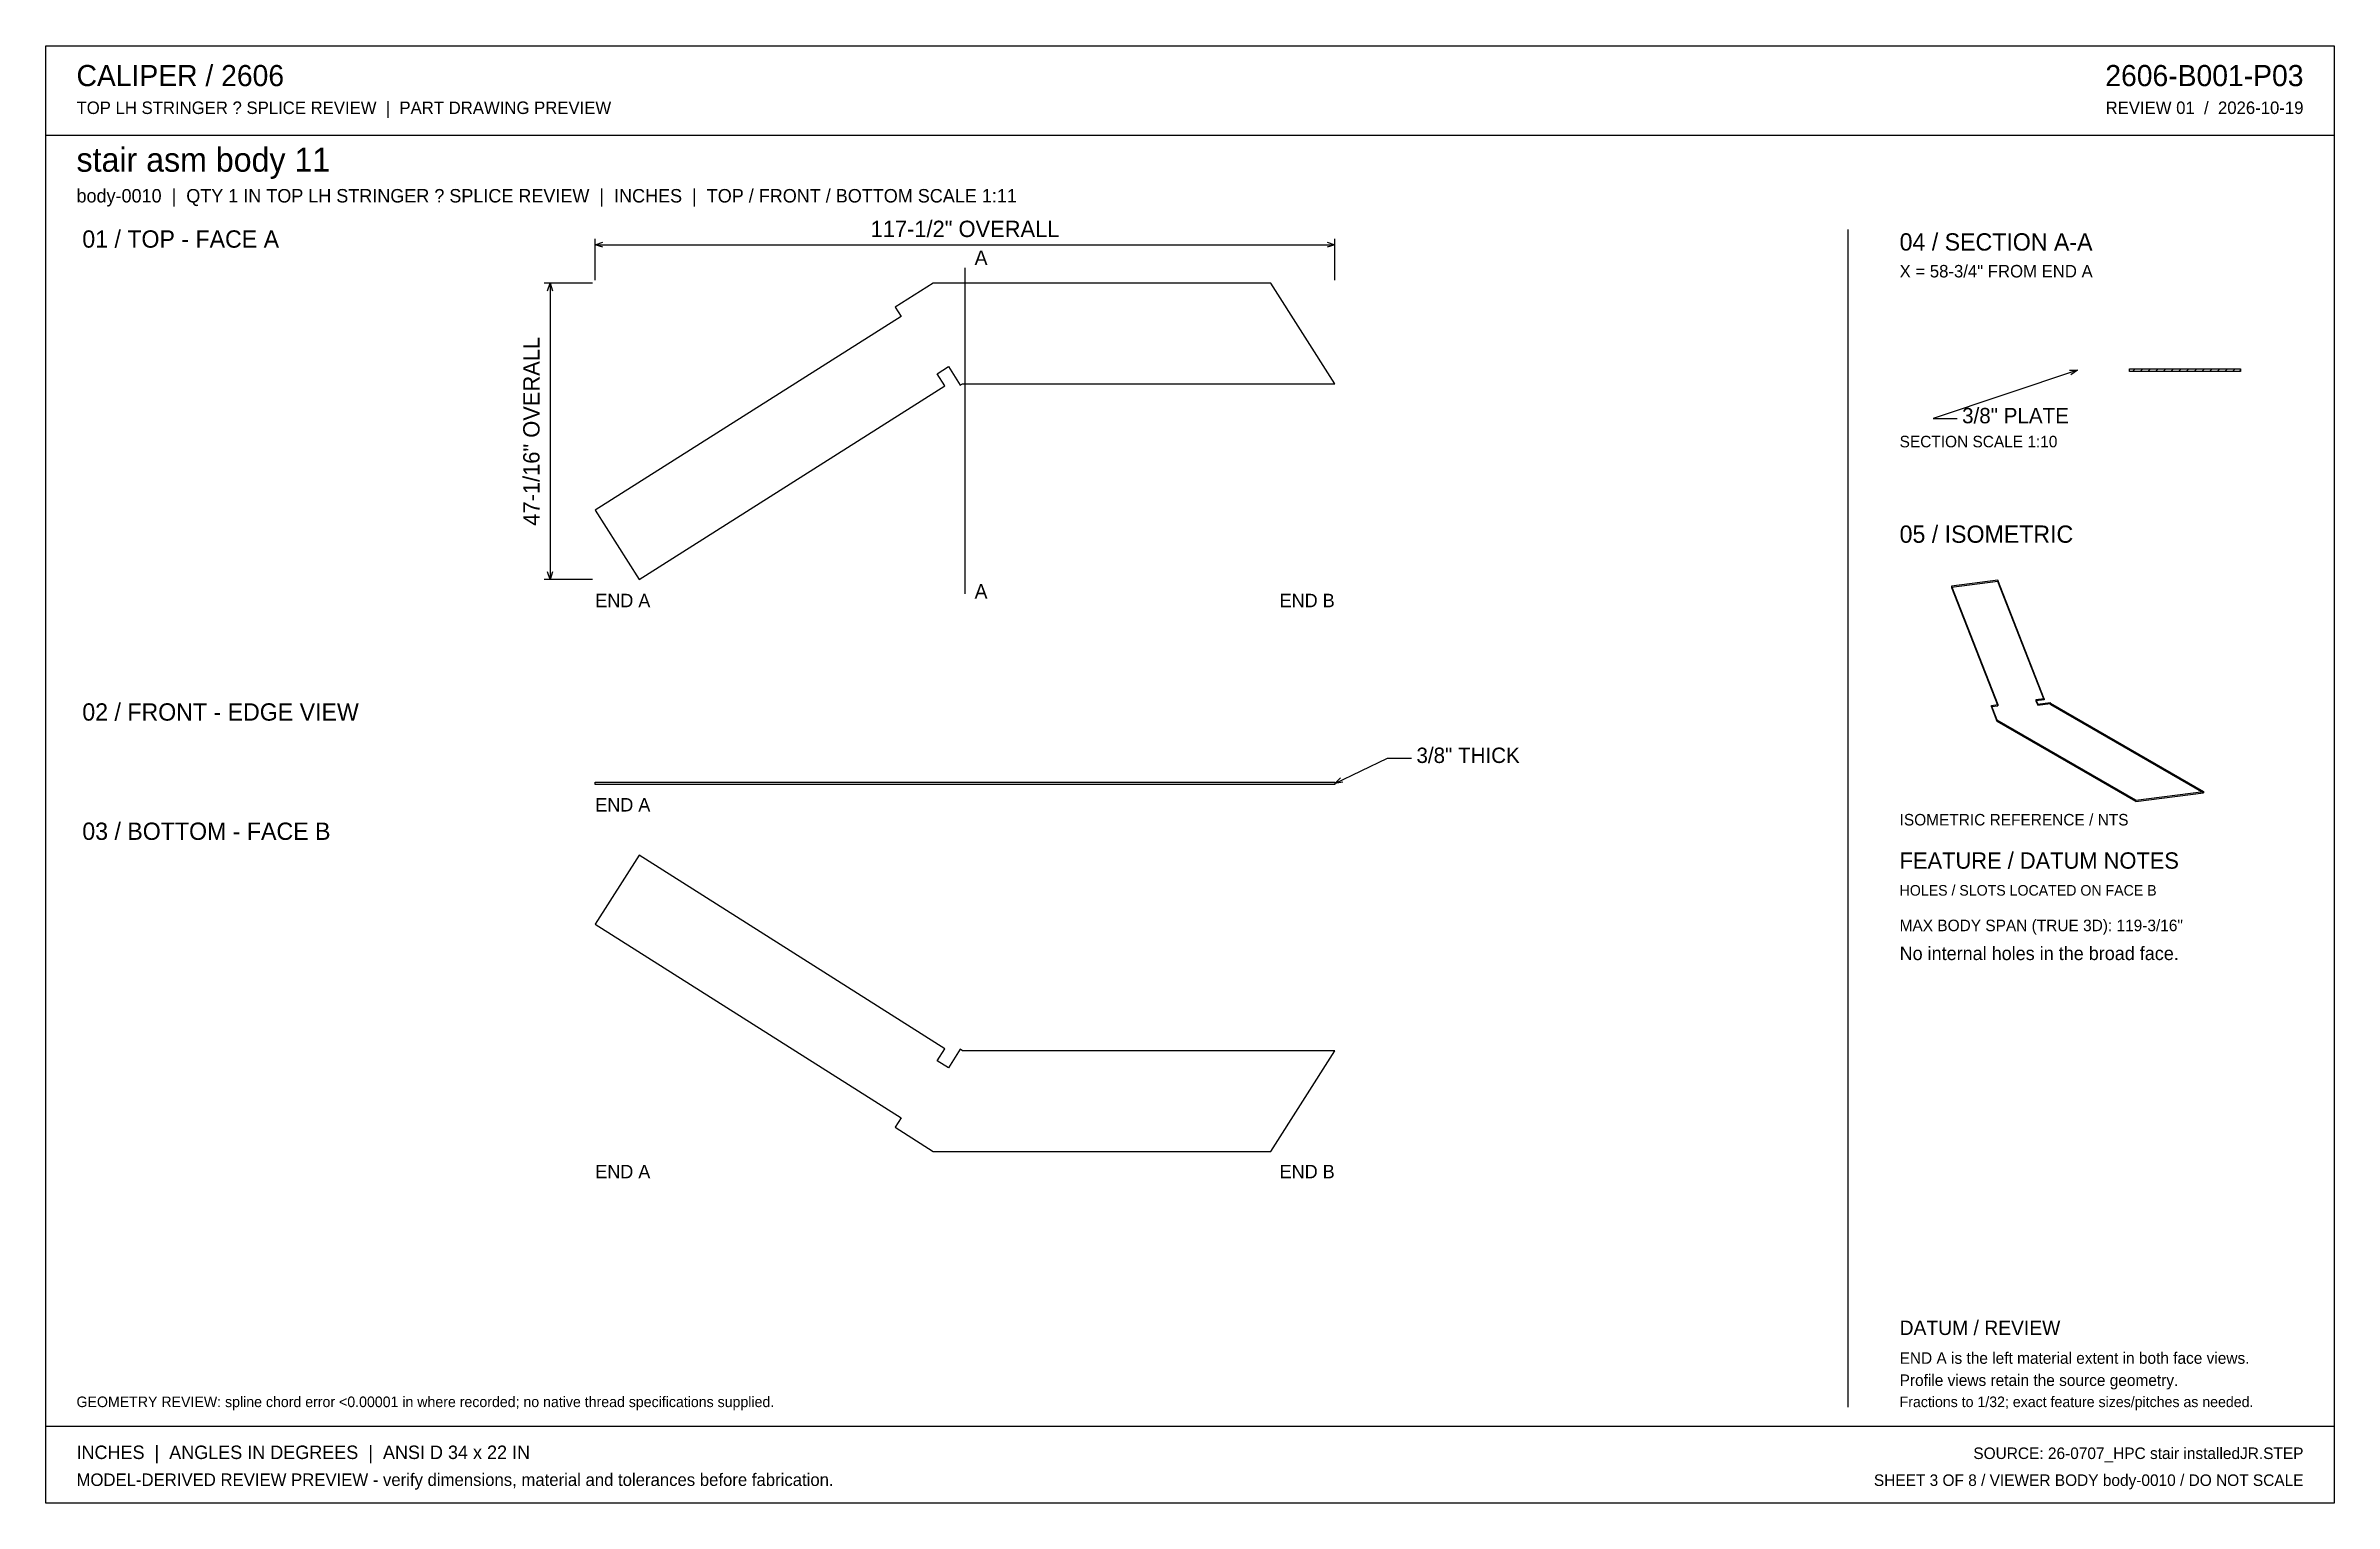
# Model space of a CAD drawing. Header units: inches. Extents: x 5 to 369, y 5 to 237.
import ezdxf
from ezdxf.enums import TextEntityAlignment as Align

# ---------------------------------------------------------------- set-up
doc = ezdxf.new("R2010")
doc.units = ezdxf.units.IN
doc.header["$MEASUREMENT"] = 0

msp = doc.modelspace()

# ---------------------------------------------------------------- linework, layer by layer
at = {"layer": 'ANNOTATION'}
for p, q in [((92.51, 199.53), (92.51, 206.1)), ((92.51, 205.18), (93.73, 205.57)), ((92.51, 205.18), (209.99, 205.18)), ((93.73, 204.8), (92.51, 205.18)), ((208.77, 205.57), (209.99, 205.18)), ((209.99, 205.18), (208.77, 204.8)), ((209.99, 199.53), (209.99, 206.1)), ((151.25, 201.52), (151.25, 149.72)), ((92.05, 199.07), (84.41, 199.07)), ((84.94, 197.85), (85.33, 199.07)), ((85.33, 199.07), (85.33, 152.01)), ((85.33, 199.07), (85.71, 197.85)), ((328.01, 185.27), (305.1, 177.57)), ((326.73, 185.24), (328.01, 185.27)), ((328.01, 185.27), (326.98, 184.51)), ((305.1, 177.57), (308.92, 177.57)), ((85.33, 152.01), (84.94, 153.23)), ((85.71, 153.23), (85.33, 152.01)), ((92.05, 152.01), (84.41, 152.01)), ((209.99, 119.59), (218.4, 123.6)), ((209.99, 119.59), (210.93, 120.46)), ((218.4, 123.6), (222.22, 123.6)), ((211.26, 119.77), (209.99, 119.59))]:
    msp.add_line(p, q, dxfattribs=at)
at = {"layer": 'OUTLINE'}
for p, q in [((5.19, 236.81), (368.81, 236.81)), ((5.19, 5.19), (5.19, 236.81)), ((368.81, 236.81), (368.81, 5.19)), ((5.19, 222.6), (368.81, 222.6)), ((291.5, 207.63), (291.5, 20.47)), ((146.21, 199.07), (140.15, 195.24)), ((199.86, 199.07), (146.21, 199.07)), ((209.99, 183.07), (199.86, 199.07)), ((141.09, 193.76), (92.51, 162.99)), ((140.15, 195.24), (141.09, 193.76)), ((146.84, 184.67), (148.63, 185.81)), ((148.63, 185.81), (150.5, 182.85)), ((336.3, 185.47), (353.9, 185.47)), ((336.3, 185.06), (336.3, 185.47)), ((336.76, 185.06), (337.17, 185.47)), ((337.98, 185.06), (338.39, 185.47)), ((339.2, 185.06), (339.61, 185.47)), ((340.42, 185.06), (340.84, 185.47)), ((341.65, 185.06), (342.06, 185.47)), ((342.87, 185.06), (343.28, 185.47)), ((344.09, 185.06), (344.5, 185.47)), ((345.31, 185.06), (345.72, 185.47)), ((346.53, 185.06), (346.95, 185.47)), ((347.76, 185.06), (348.17, 185.47)), ((348.98, 185.06), (349.39, 185.47)), ((350.2, 185.06), (350.61, 185.47)), ((351.42, 185.06), (351.84, 185.47)), ((352.65, 185.06), (353.06, 185.47)), ((353.87, 185.06), (353.9, 185.47)), ((353.9, 185.47), (353.9, 185.06)), ((99.46, 152.01), (148.04, 182.77)), ((148.04, 182.77), (146.84, 184.67)), ((150.5, 182.85), (150.85, 183.07)), ((150.85, 183.07), (209.99, 183.07)), ((353.9, 185.06), (336.3, 185.06)), ((92.51, 162.99), (99.46, 152.01)), ((315.38, 151.86), (308.01, 150.91)), ((315.38, 151.68), (308.01, 150.73)), ((308.01, 150.91), (308.01, 150.73)), ((308.01, 150.91), (315.33, 132.1)), ((308.01, 150.73), (315.33, 131.92)), ((322.7, 133.05), (315.38, 151.86)), ((315.38, 151.86), (315.38, 151.68)), ((322.7, 132.87), (315.38, 151.68)), ((314.34, 131.97), (315.33, 132.1)), ((315.25, 129.62), (314.34, 131.97)), ((314.34, 131.79), (314.34, 131.97)), ((314.34, 131.79), (315.33, 131.92)), ((315.25, 129.44), (314.34, 131.79)), ((315.33, 132.1), (315.33, 131.92)), ((322.7, 133.05), (321.42, 132.88)), ((321.42, 132.88), (321.69, 132.19)), ((321.42, 132.88), (321.42, 132.71)), ((322.7, 132.87), (321.42, 132.71)), ((321.42, 132.71), (321.69, 132.01)), ((321.69, 132.19), (323.67, 132.45)), ((321.69, 132.01), (323.67, 132.27)), ((321.69, 132.19), (321.69, 132.01)), ((322.7, 133.05), (322.7, 132.87)), ((323.67, 132.45), (323.67, 132.27)), ((323.67, 132.45), (323.73, 132.31)), ((323.67, 132.27), (323.73, 132.14)), ((323.73, 132.31), (348.01, 118.29)), ((323.73, 132.14), (323.73, 132.31)), ((323.73, 132.14), (348.01, 118.11)), ((337.28, 116.9), (315.25, 129.62)), ((315.25, 129.44), (315.25, 129.62)), ((337.28, 116.72), (315.25, 129.44)), ((92.51, 119.78), (209.99, 119.78)), ((92.51, 119.4), (92.51, 119.78)), ((209.99, 119.4), (92.51, 119.4)), ((209.99, 119.78), (209.99, 119.4)), ((337.28, 116.9), (348.01, 118.29)), ((337.28, 116.72), (348.01, 118.11)), ((337.28, 116.72), (337.28, 116.9)), ((348.01, 118.29), (348.01, 118.11)), ((99.46, 108.17), (92.51, 97.19)), ((148.04, 77.41), (99.46, 108.17)), ((92.51, 97.19), (141.09, 66.42)), ((146.84, 75.51), (148.04, 77.41)), ((150.5, 77.33), (148.63, 74.37)), ((150.85, 77.11), (150.5, 77.33)), ((209.99, 77.11), (150.85, 77.11)), ((199.86, 61.11), (209.99, 77.11)), ((148.63, 74.37), (146.84, 75.51)), ((141.09, 66.42), (140.15, 64.95)), ((140.15, 64.95), (146.21, 61.11)), ((146.21, 61.11), (199.86, 61.11)), ((5.19, 17.42), (368.81, 17.42)), ((368.81, 5.19), (5.19, 5.19))]:
    msp.add_line(p, q, dxfattribs=at)

# ---------------------------------------------------------------- texts
at = {"layer": 'ANNOTATION'}
for s, height, p in [('CALIPER / 2606', 3.3611, (10.08, 230.39)), ('TOP LH STRINGER ? SPLICE REVIEW  |  PART DRAWING PREVIEW', 1.9861, (10.08, 225.96)), ('stair asm body 11', 3.8194, (10.08, 216.79)), ('body-0010  |  QTY 1 IN TOP LH STRINGER ? SPLICE REVIEW  |  INCHES  |  TOP / FRONT / BOTTOM SCALE 1:11', 2.13889, (10.08, 211.9)), ('01 / TOP - FACE A', 2.75, (11, 204.72)), ('A', 2.29, (152.78, 201.98)), ('04 / SECTION A-A', 2.75, (299.75, 204.26)), ('X = 58-3/4" FROM END A', 1.9861, (299.75, 199.99)), ('3/8" PLATE', 2.444, (309.68, 176.81)), ('SECTION SCALE 1:10', 1.8333, (299.75, 172.99)), ('05 / ISOMETRIC', 2.75, (299.75, 157.82)), ('END A', 2.139, (92.51, 147.58)), ('A', 2.29, (152.78, 148.96)), ('02 / FRONT - EDGE VIEW', 2.75, (11, 129.56)), ('3/8" THICK', 2.444, (222.98, 122.83)), ('END A', 2.139, (92.51, 115.12)), ('03 / BOTTOM - FACE B', 2.75, (11, 110.61)), ('ISOMETRIC REFERENCE / NTS', 1.8333, (299.75, 112.9)), ('FEATURE / DATUM NOTES', 2.5972, (299.75, 106.03)), ('HOLES / SLOTS LOCATED ON FACE B', 1.6806, (299.75, 101.75)), ('MAX BODY SPAN (TRUE 3D): 119-3/16"', 1.8333, (299.75, 96.1)), ('No internal holes in the broad face.', 2.1389, (299.75, 91.51)), ('END A', 2.139, (92.51, 56.83)), ('DATUM / REVIEW', 2.2917, (299.75, 31.93)), ('END A is the left material extent in both face views.', 1.8333, (299.75, 27.35)), ('Profile views retain the source geometry.', 1.8333, (299.75, 23.83)), ('GEOMETRY REVIEW: spline chord error <0.00001 in where recorded; no native thread specifications supplied.', 1.68056, (10.08, 20.47)), ('Fractions to 1/32; exact feature sizes/pitches as needed.', 1.6806, (299.75, 20.47)), ('INCHES  |  ANGLES IN DEGREES  |  ANSI D 34 x 22 IN', 2.1389, (10.08, 12.22)), ('MODEL-DERIVED REVIEW PREVIEW - verify dimensions, material and tolerances before fabrication.', 1.9861, (10.08, 7.94))]:
    msp.add_text(s, height=height, dxfattribs=at).set_placement(p)
for s, height, p in [('2606-B001-P03', 3.3611, (363.92, 230.39)), ('REVIEW 01  /  2026-10-19', 1.9861, (363.92, 225.96)), ('END B', 2.139, (209.99, 147.58)), ('END B', 2.139, (209.99, 56.83)), ('SOURCE: 26-0707_HPC stair installedJR.STEP', 1.8333, (363.92, 12.22)), ('SHEET 3 OF 8 / VIEWER BODY body-0010 / DO NOT SCALE', 1.8333, (363.92, 7.94))]:
    msp.add_text(s, height=height, dxfattribs=at).set_placement(p, align=Align.RIGHT)
msp.add_text('117-1/2" OVERALL', height=2.5972, dxfattribs=at).set_placement((151.25, 206.41), align=Align.CENTER)
msp.add_text('47-1/16" OVERALL', height=2.5972, rotation=90, dxfattribs=at).set_placement((83.65, 175.54), align=Align.CENTER)

doc.saveas('drawing.dxf')
